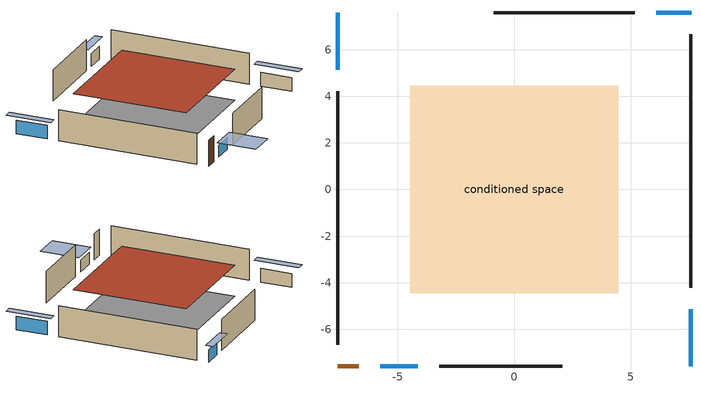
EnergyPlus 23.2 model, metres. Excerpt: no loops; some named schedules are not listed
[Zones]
conditioned space
 floor adiabatic (Floor1 construction): -4.45,-4.45 -4.45,4.45 4.45,4.45 4.45,-4.45 z0
 wall outside (AdiabaticWallConstruction 1): -7.58,-7.58 -6.67,-7.58 z0:2.03
 wall outside (AdiabaticWallConstruction): 7.58,7.58 6.1,7.58 z0:0.99; 7.58,-7.58 7.58,-5.15 / -7.58,7.58 -7.58,5.15 z0:1.08; -5.74,-7.58 -4.14,-7.58 z0:0.92
 wall outside (Wall1 construction): 5.17,7.58 -0.87,7.58 z0:2.44
 wall outside (Wall2 construction): 7.58,-4.22 7.58,6.65 z0:2.44
 wall outside (Wall3 construction): -3.22,-7.58 2.06,-7.58 z0:2.44
 wall outside (Wall4 construction): -7.58,4.22 -7.58,-6.65 z0:2.44
 window (WindowConstruction): 7.58,7.58 6.1,7.58 z0:0.98
 window (WindowConstruction 1): 7.58,-7.58 7.58,-5.15 z0:1.08
 window (WindowConstruction 2): -5.74,-7.58 -4.15,-7.58 z0:0.91
 window (WindowConstruction 3): -7.58,7.58 -7.58,5.15 z0:1.08
 door (Door): -7.58,-7.58 -6.67,-7.58 z0:2.03
 roof outside (Roof1 construction): -4.45,4.45 -4.45,-4.45 4.45,-4.45 4.45,4.45 z2.44
shading: 5.56,7.58 8.12,7.58 8.12,8.19 5.56,8.19 z1.52; 7.58,-4.61 7.58,-8.12 8.19,-8.12 8.19,-4.61 z1.62; -3.84,-7.58 -6.05,-7.58 -6.05,-10.63 -3.84,-10.63 z1.22; -7.58,4.61 -7.58,8.12 -8.19,8.12 -8.19,4.61 z1.62
[Building]
Building 1: Terrain=Suburbs
[Site:GroundTemperature:Undisturbed:Xing]
Site Ground Temperature Undisturbed Xing 1: 2.4234, 962, 4694.75, 13.2, 12.3, 1.5, 28, -23
[Site:Location]
Ohio State Universi_OH_USA: Latitude {deg}=40.07; Longitude {deg}=-83.07; Time Zone {hr}=-5; Elevation {m}=283
[Site:GroundTemperature:Deep]
13.2, 13.2, 13.2, 13.2, 13.2, 13.2, 13.2, 13.2, 13.2, 13.2, 13.2, 13.2
[Site:GroundTemperature:Shallow]
7.2096, 5.15716, 4.99279, 5.96678, 9.8768, 13.7686, 17.1426, 19.2799, 19.4615, 17.7232, 14.4352, 10.6628
[Site:WaterMainsTemperature]
Calculation Method=Schedule; Temperature Schedule=mains temperature schedule
[Material] Roughness=Rough; Thermal Absorptance=0.9
Name | Thickness {m} | Conductivity {W/m-K} | Density {kg/m3} | Specific Heat {J/kg-K} | Solar Absorptance | Visible Absorptance
asphalt or fiberglass shingles | 0.00635 | 0.162714 | 1121.4 | 1465.45 | 0.85 | 0.85
door material | 0.04445 | 0.0612267 | 512.64 | 1214.23 | 0.7 | 0.7
floor covering | 0.0127 | 9.015625 | 54.468 | 1339.84 | 0.6 | 0.6
floor stud and cavity | 0.0889 | 2.00347 | 50.32683 | 1063.81 | 0.7 | 0.7
furniture material conditioned space 1 | 0.1524 | 0.115458 | 640.8 | 1214.23 | 0.6 | 0.6
gypsum board | 0.0127 | 0.160291 | 801 | 837.4 | 0.6 | 0.6
osb sheathing 0.5 in. | 0.0127 | 0.115458 | 512.64 | 1214.23 | 0.7 | 0.7
osb sheathing 0.75 in. | 0.01905 | 0.115458 | 512.64 | 1214.23 | 0.7 | 0.7
roof rigid ins | 0.103632 | 0.029427 | 32.04 | 1214.23 | 0.7 | 0.7
roof stud and cavity | 0.2032 | 0.161866 | 78.34581 | 1123.46 | 0.7 | 0.7
vinyl siding | 0.009525 | 0.089435 | 177.822 | 1046.75 | 0.5 | 0.5
wall rigid ins | 0.512978 | 0.029427 | 32.04 | 1214.23 | 0.7 | 0.7
wall stud and cavity | 0.1397 | 0.0950889 | 139.0536 | 1170.24 | 0.7 | 0.7
wall stud and cavity 1 | 0.0889 | 0.380278 | 52.3479 | 1209.89 | 0.7 | 0.7
wall stud and cavity 2 | 0.0889 | 0.391764 | 83.0341 | 1211.67 | 0.7 | 0.7
wood siding; wood siding 1 | 0.0254 | 0.102417 | 544.68 | 1172.36 | 0.7 | 0.7
[WindowMaterial:SimpleGlazingSystem]
WindowMaterial: U-Factor {W/m2-K}=4.31528; Solar Heat Gain Coefficient=0.67
[Construction]
AdiabaticWallConstruction: wood siding, wall rigid ins, wall stud and cavity 1, gypsum board
AdiabaticWallConstruction 1: wood siding 1, wall rigid ins, wall stud and cavity 1, gypsum board
Door: door material
Floor1 construction: floor stud and cavity, floor covering
furniture construction conditioned space 1: furniture material conditioned space 1
PartitionWallConstruction: gypsum board, wall stud and cavity 2, gypsum board
Roof1 construction: asphalt or fiberglass shingles, roof rigid ins, osb sheathing 0.75 in., roof stud and cavity, gypsum board
Wall1 construction; Wall2 construction; Wall3 construction; Wall4 construction: vinyl siding, osb sheathing 0.5 in., wall stud and cavity, gypsum board
WindowConstruction; WindowConstruction 1; WindowConstruction 2; WindowConstruction 3: WindowMaterial
[Zone]
conditioned space: Multiplier=1; Volume {m3}=193.461; Part of Total Floor Area=Yes
[Space]
conditioned space 1: Zone=conditioned space; Volume {m3}=193.461
[SurfaceProperty:IncidentSolarMultiplier] Incident Solar Multiplier=1; Incident Solar Multiplier Schedule=trans schedule winter=0.85 summer=0.7
Window1; Window2; Window3; Window4
[InternalMass] Zone or ZoneList=conditioned space; Space or SpaceList=conditioned space 1
Name | Construction | Surface Area {m2}
furniture mass conditioned space 1 | furniture construction conditioned space 1 | 31.7357
partition wall mass | PartitionWallConstruction | 79.3392
[Lights]
interior lighting: Zone or ZoneList or Space or SpaceList=conditioned space 1; Schedule=lighting_interior; Design Level Calculation Method=LightingLevel; Lighting Level {W}=588.127; Return Air Fraction=0; Fraction Radiant=0.6; Fraction Visible=0.2; Fraction Replaceable=1
[People]
occupants: Zone or ZoneList or Space or SpaceList=conditioned space 1; Number of People Schedule=occupants; Number of People Calculation Method=People; Number of People=2; Fraction Radiant=0.314171; Sensible Heat Fraction=0.56303; Activity Level Schedule=occupants activity schedule; Carbon Dioxide Generation Rate {m3/s-W}=0; Enable ASHRAE 55 Comfort Warnings=No; Mean Radiant Temperature Calculation Type=ZoneAveraged
[ElectricEquipment] Zone or ZoneList or Space or SpaceList=conditioned space 1; Design Level Calculation Method=EquipmentLevel
Name | Schedule | Design Level {W} | Fraction Latent | Fraction Radiant | Fraction Lost
ceiling fan | ceiling_fan | 16.713 | 0 | 0.558 | 0
clothes dryer | clothes_dryer | 3127.61 | 0.015 | 0.081 | 0.85
clothes washer | clothes_washer | 156.412 | 0.03 | 0.162 | 0.7
cooking range | cooking_range | 1543.69 | 0.08 | 0.432 | 0.2
dishwasher | dishwasher | 319.293 | 0.3 | 0.18 | 0.4
fridge | fridge schedule | 64.939 | 0 | 0.6 | 0
mech vent bath fan 0 | mech vent bath fan 0 schedule | 15 | 0 | 0 | 1
mech vent house fan | mech vent house fan schedule | 0 | 0 | 0 | 1
mech vent house fan cfis | mech vent house fan cfis schedule | 0 | 0 | 0 | 0
mech vent range fan 0 | mech vent range fan 0 schedule | 30 | 0 | 0 | 1
misc plug loads | plug_loads_other | 308.551 | 0.021 | 0.558 | 0.049
whole house fan | Always On Discrete | 0 | 0 | 0 | 1
[OtherEquipment] Zone or ZoneList or Space or SpaceList=conditioned space 1; Design Level Calculation Method=EquipmentLevel
Name | Fuel Type | Schedule | Design Level {W} | Fraction Latent | Fraction Radiant | Fraction Lost
mech vent house fan latent load equip | None | Always On Discrete | 0 | 1 | 0 | 0
mech vent house fan sensible load equip | None | Always On Discrete | 0 | 0 | 0 | 0
water heater energy adjustment1 | NaturalGas | Always On Discrete | 0.01 | 0 | 0 | 1
water latent | None | hot_water_fixtures | 242.344 | 1 | 0 | 0
water sensible | None | hot_water_fixtures | -238.84 | 0 | 0.6 | 0
[ZoneInfiltration:DesignFlowRate] Zone or ZoneList or Space or SpaceList=conditioned space 1; Schedule=Always On Discrete; Design Flow Rate Calculation Method=Flow/Zone; Design Flow Rate {m3/s}=0
infil flow; natural vent flow; whole house fan flow
[AvailabilityManager:Scheduled]
ground source heat pump airloop Availability Manager: Schedule=Always On Discrete
[WaterUse:Equipment]
dishwasher: Peak Flow Rate {m3/s}=3.4896e-06; Flow Rate Fraction Schedule=hot_water_dishwasher
[GroundHeatExchanger:System]
ground source heat pump exchanger: Design Flow Rate {m3/s}=0.000189271; Undisturbed Ground Temperature Model Type=Site:GroundTemperature:Undisturbed:Xing; Undisturbed Ground Temperature Model=Site Ground Temperature Undisturbed Xing 1; Ground Thermal Conductivity {W/m-K}=2.4234; Ground Thermal Heat Capacity {J/m3-K}=4.51635e+06; GHE:Vertical:ResponseFactors Object=ground source heat pump exchanger Response Factors
[GroundHeatExchanger:Vertical:Properties]
ground source heat pump exchanger Properties: Depth of Top of Borehole {m}=1; Borehole Length {m}=63.0936; Borehole Diameter {m}=0.127; Grout Thermal Conductivity {W/m-K}=0.6924; Grout Thermal Heat Capacity {J/m3-K}=3900000; Pipe Thermal Conductivity {W/m-K}=0.39813; Pipe Thermal Heat Capacity {J/m3-K}=1770000; Pipe Outer Diameter {m}=0.02667; Pipe Thickness {m}=0.0024257; U-Tube Distance {m}=0.0512089
[GroundHeatExchanger:ResponseFactors]
ground source heat pump exchanger Response Factors: GHE:Vertical:Properties Object=ground source heat pump exchanger Properties; Number of Boreholes=2; G-Function Reference Ratio=0.0005; g-Function Ln(T/Ts) Value 1=-8.5; g-Function g Value 1=2.679; g-Function Ln(T/Ts) Value 2=-7.8; g-Function g Value 2=3.023; g-Function Ln(T/Ts) Value 3=-7.2; g-Function g Value 3=3.318; g-Function Ln(T/Ts) Value 4=-6.5; g-Function g Value 4=3.664; g-Function Ln(T/Ts) Value 5=-5.9; g-Function g Value 5=3.961; g-Function Ln(T/Ts) Value 6=-5.2; g-Function g Value 6=4.31; g-Function Ln(T/Ts) Value 7=-4.5; g-Function g Value 7=4.672; g-Function Ln(T/Ts) Value 8=-3.963; g-Function g Value 8=4.919; g-Function Ln(T/Ts) Value 9=-3.27; g-Function g Value 9=5.406; g-Function Ln(T/Ts) Value 10=-2.864; g-Function g Value 10=5.711; g-Function Ln(T/Ts) Value 11=-2.577; g-Function g Value 11=5.932; g-Function Ln(T/Ts) Value 12=-2.171; g-Function g Value 12=6.246; g-Function Ln(T/Ts) Value 13=-1.884; g-Function g Value 13=6.465; g-Function Ln(T/Ts) Value 14=-1.191; g-Function g Value 14=6.945; g-Function Ln(T/Ts) Value 15=-0.497; g-Function g Value 15=7.396; g-Function Ln(T/Ts) Value 16=-0.274; g-Function g Value 16=7.52; g-Function Ln(T/Ts) Value 17=-0.051; g-Function g Value 17=7.636; g-Function Ln(T/Ts) Value 18=0.196; g-Function g Value 18=7.746; g-Function Ln(T/Ts) Value 19=0.419; g-Function g Value 19=7.831; g-Function Ln(T/Ts) Value 20=0.642; g-Function g Value 20=7.905; g-Function Ln(T/Ts) Value 21=0.873; g-Function g Value 21=7.969; g-Function Ln(T/Ts) Value 22=1.112; g-Function g Value 22=8.024; g-Function Ln(T/Ts) Value 23=1.335; g-Function g Value 23=8.066; g-Function Ln(T/Ts) Value 24=1.679; g-Function g Value 24=8.113; g-Function Ln(T/Ts) Value 25=2.028; g-Function g Value 25=8.146; g-Function Ln(T/Ts) Value 26=2.275; g-Function g Value 26=8.161; g-Function Ln(T/Ts) Value 27=3.003; g-Function g Value 27=8.187
[Exterior:Lights]
exterior lighting: Schedule=exterior lighting schedule; Design Level {W}=51.5964
[EnergyManagementSystem:GlobalVariable]
ground_source_heat_pump_airloop_Fan_RTF
[EnergyManagementSystem:Sensor]
Name | Output:Variable or Output:Meter | Output:Variable or Output:Meter Index Key
clg_load_cond | Cooling:EnergyTransfer:Zone:CONDITIONED SPACE
clg_sp_s | Schedule Value | cooling setpoint
clothes_dryer_exhaust_0_sch_s | Schedule Value | clothes_dryer
cool_season | Schedule Value | cooling season schedule
htg_load_cond | Heating:EnergyTransfer:Zone:CONDITIONED SPACE
htg_sp_s | Schedule Value | heating setpoint
mech_vent_bath_fan_0_sch_s | Schedule Value | mech vent bath fan 0 schedule
mech_vent_range_fan_0_sch_s | Schedule Value | mech vent range fan 0 schedule
natural_vent_s | Schedule Value | natural vent schedule
out_pb_s | Site Outdoor Air Barometric Pressure
out_wt_s | Site Outdoor Air Humidity Ratio
site_vw_s | Site Wind Speed
[EnergyManagementSystem:Actuator]
Name | Actuated Component Unique | Actuated Component Type | Actuated Component Control Type
infil_flow_act | infil flow | Zone Infiltration | Air Exchange Flow Rate
mech_vent_house_fan_cfis_act | mech vent house fan cfis | ElectricEquipment | Electricity Rate
mech_vent_house_fan_latent_load_equip_act | mech vent house fan latent load equip | OtherEquipment | Power Level
mech_vent_house_fan_sensible_load_equip_act | mech vent house fan sensible load equip | OtherEquipment | Power Level
natural_vent_flow_act | natural vent flow | Zone Infiltration | Air Exchange Flow Rate
water_heater_ec_adj_act | water heater energy adjustment1 | OtherEquipment | Power Level
whole_house_fan_act | whole house fan | ElectricEquipment | Electricity Rate
whole_house_fan_flow_act | whole house fan flow | Zone Infiltration | Air Exchange Flow Rate
[EnergyManagementSystem:Program]
ground_source_heat_pump_pump_disaggregate_program: Set ground_source_heat_pump_pump_clg = 0; Set ground_source_heat_pump_pump_primary_htg = 0; Set ground_source_heat_pump_pump_backup_htg = 0; If ground_source_heat_pump_clg_coil_s > 0; Set ground_source_heat_pump_pump_clg = ground_source_heat_pump_pump_s; ElseIf ground_source_heat_pump_htg_coil_s > 0 && (ground_source_heat_pump_backup_htg_coil_s > 0); Set ground_source_heat_pump_pump_primary_htg = ground_source_heat_pump_pump_s * ground_source_heat_pump_htg_coil_s / (ground_source_heat_pump_htg_coil_s + ground_source_heat_pump_backup_htg_coil_s); Set ground_source_heat_pump_pump_backup_htg = ground_source_heat_pump_pump_s * ground_source_heat_pump_backup_htg_coil_s / (ground_source_heat_pump_htg_coil_s + ground_source_heat_pump_backup_htg_coil_s); ElseIf ground_source_heat_pump_htg_coil_s > 0; Set ground_source_heat_pump_pump_primary_htg = ground_source_heat_pump_pump_s; Else; Set ground_source_heat_pump_pump_backup_htg = ground_source_heat_pump_pump_s; EndIf
ground_source_heat_pump_pump_power_program: Set heating_plr = ground_source_heat_pump_unitary_system_plr_s; Set pump_total_eff = ground_source_heat_pump_pump_rated_mfr / 1000 * 20000.0 / 45.535; Set pump_vfr = ground_source_heat_pump_pump_mfr_s / 1000; If pump_vfr > 0; Set ground_source_heat_pump_pump_pressure_rise_act = 45.535000000000004 * heating_plr * pump_total_eff / pump_vfr; Else; Set ground_source_heat_pump_pump_pressure_rise_act = 0; EndIf
ground_source_heat_pump_supply_fan_disaggregate_program: Set ground_source_heat_pump_supply_fan_clg = 0; Set ground_source_heat_pump_supply_fan_primary_htg = 0; Set ground_source_heat_pump_supply_fan_backup_htg = 0; If ground_source_heat_pump_clg_coil_s_1 > 0; Set ground_source_heat_pump_supply_fan_clg = ground_source_heat_pump_supply_fan_s; ElseIf ground_source_heat_pump_htg_coil_s_1 > 0 && (ground_source_heat_pump_backup_htg_coil_s_1 > 0); Set ground_source_heat_pump_supply_fan_primary_htg = ground_source_heat_pump_supply_fan_s * ground_source_heat_pump_htg_coil_s_1 / (ground_source_heat_pump_htg_coil_s_1 + ground_source_heat_pump_backup_htg_coil_s_1); Set ground_source_heat_pump_supply_fan_backup_htg = ground_source_heat_pump_supply_fan_s * ground_source_heat_pump_backup_htg_coil_s_1 / (ground_source_heat_pump_htg_coil_s_1 + ground_source_heat_pump_backup_htg_coil_s_1); ElseIf ground_source_heat_pump_htg_coil_s_1 > 0; Set ground_source_heat_pump_supply_fan_primary_htg = ground_source_heat_pump_supply_fan_s; Else; Set ground_source_heat_pump_supply_fan_backup_htg = ground_source_heat_pump_supply_fan_s; EndIf
infil_program: Set p_m = 0.14; Set p_s = 0.22; Set s_m = 270; Set s_s = 370; Set z_m = 9.99744; Set z_s = 2.4384; Set f_t = (((s_m/z_m)^p_m)*((z_s/s_s)^p_s)); Set Tdiff = tin_s-tout_s; Set dT = @Abs Tdiff; Set c = 0.0635; Set Cs = 0.0646; Set Cw = 0.147; Set n = 0.65; Set sft = (f_t*0.7000000000000001); Set temp1 = ((c*Cw)*((sft*site_vw_s)^(2*n)))^2; Set Qinf = (((c*Cs*(dT^n))^2)+temp1)^0.5; Set Qinf = (@Max Qinf 0); Set mech_vent_house_fan_sensible_load_equip_act = 0.0; Set mech_vent_house_fan_latent_load_equip_act = 0.0; Set OASupInPb = out_pb_s; Set OASupInTemp = tout_s; Set OASupInW = out_wt_s; Set OASupRho = (@RhoAirFnPbTdbW OASupInPb OASupInTemp OASupInW); Set OASupCp = (@CpAirFnW OASupInW); Set OASupInEnth = (@HFnTdbW OASupInTemp OASupInW); Set ZoneTemp = tin_s; Set ZoneW = win_s; Set ZoneCp = (@CpAirFnW ZoneW); Set ZoneAirEnth = (@HFnTdbW ZoneTemp ZoneW); Set mech_vent_house_fan_cfis_act = 0.0; Set QWHV_cfis_sup = 0.0; Set QWHV_cfis_suppl_sup = 0.0; Set QWHV_cfis_suppl_exh = 0.0; Set Qrange = 0; Set Qrange = Qrange + 0.04719 * mech_vent_range_fan_0_sch_s; Set Qbath = 0; Set Qbath = Qbath + 0.0236 * mech_vent_bath_fan_0_sch_s; Set Qdryer = 0; Set Qdryer = Qdryer + 0.07639 * clothes_dryer_exhaust_0_sch_s; Set QWHV_sup = 0.0; Set QWHV_exh = 0.0; Set Qexhaust = Qrange + Qbath + Qdryer + QWHV_exh + QWHV_cfis_suppl_exh; Set Qsupply = QWHV_sup + QWHV_cfis_sup + QWHV_cfis_suppl_sup; Set Qfan = (@Max Qexhaust Qsupply); If Qfan > 0; Set Qavg = ((Qexhaust + Qsupply) / 2.0); If ((@Abs (Qexhaust - Qavg)) / Qavg) <= 0.1; Set phi = 1; Else; Set phi = (Qinf / (Qinf + Qfan)); EndIf; Set Qinf_adj = phi * Qinf; Else; Set Qinf_adj = Qinf; EndIf; Set infil_flow_act = Qinf_adj; Set Qload = Qfan; Set Effectiveness_Sens = 0.0; Set Effectiveness_Lat = 0.0; Set Fan_MFR = Qload * OASupRho; Set ZoneInEnth = OASupInEnth; Set ZoneInTemp = OASupInTemp; Set FanTotalToCond = Fan_MFR * (ZoneInEnth - ZoneAirEnth); Set FanSensToCond = Fan_MFR * ZoneCp * (ZoneInTemp - ZoneTemp); Set FanLatToCond = FanTotalToCond - FanSensToCond; Set mech_vent_house_fan_sensible_load_equip_act = mech_vent_house_fan_sensible_load_equip_act + FanSensToCond; Set mech_vent_house_fan_latent_load_equip_act = mech_vent_house_fan_latent_load_equip_act + FanLatToCond
natural_vent_program: Set Tin = tin_s; Set Tout = tout_s; Set Wout = out_wt_s; Set Pbar = out_pb_s; Set Phiout = (@RhFnTdbWPb Tout Wout Pbar); Set MaxHR = 0.0115; Set MaxRH = 0.7; Set Tnvsp = (htg_sp_s + clg_sp_s) / 2; Set NVavail = natural_vent_s; Set ClgSsnAvail = cool_season; Set natural_vent_flow_act = 0; Set whole_house_fan_flow_act = 0; Set whole_house_fan_act = 0; If ((Wout < MaxHR) && (Phiout < MaxRH) && (Tin > Tout) && (Tin > Tnvsp) && (ClgSsnAvail > 0)); Set WHF_Flow = 0; Set Adj = (Tin-Tnvsp)/(Tin-Tout); Set Adj = (@Min Adj 1); Set Adj = (@Max Adj 0); If (WHF_Flow > 0); Set whole_house_fan_flow_act = WHF_Flow*Adj; Set WHF_W = 0; Set whole_house_fan_act = WHF_W*Adj; ElseIf (NVavail > 0); Set NVArea = 3279.0685386240007; Set Cs = 8.968567957270247e-05; Set Cw = 6.158219665777789e-05; Set Tdiff = Tin-Tout; Set dT = (@Abs Tdiff); Set Vwind = site_vw_s; Set SGNV = NVArea*Adj*((((Cs*dT)+(Cw*(Vwind^2)))^0.5)/1000); Set MaxNV = 1.0747816439808002; Set natural_vent_flow_act = (@Min SGNV MaxNV); EndIf; EndIf
total_loads_program: Set loads_htg_tot = 0; Set loads_clg_tot = 0; If htg_load_cond > 0; Set loads_htg_tot = loads_htg_tot + (htg_load_cond - clg_load_cond) * 1.0; EndIf; If clg_load_cond > 0; Set loads_clg_tot = loads_clg_tot + (clg_load_cond - htg_load_cond) * 1.0; EndIf
unmet_hours_program: Set htg_unmet_hours = 0; Set clg_unmet_hours = 0; If ((DayOfYear >= 1) && (DayOfYear <= 365)); If zone_htg_unmet_s > htg_unmet_hours; Set htg_unmet_hours = zone_htg_unmet_s; EndIf; EndIf; If ((DayOfYear >= 1) && (DayOfYear <= 365)); If zone_clg_unmet_s > clg_unmet_hours; Set clg_unmet_hours = zone_clg_unmet_s; EndIf; EndIf
water_heater_EC_adj: Set dhw_e_cons = water_heater_energy + water_heater_on_cycle_parasitic + water_heater_off_cycle_parasitic; Set water_heater_ec_adj_act = 0.0 * dhw_e_cons / 1
[EnergyManagementSystem:ProgramCallingManager]
ground source heat pump pump disaggregate program calling manager: EndOfSystemTimestepBeforeHVACReporting; ground_source_heat_pump_pump_disaggregate_program
ground source heat pump pump power program calling manager: EndOfSystemTimestepBeforeHVACReporting; ground_source_heat_pump_pump_power_program
ground source heat pump supply fan disaggregate program calling manager: EndOfSystemTimestepBeforeHVACReporting; ground_source_heat_pump_supply_fan_disaggregate_program
infil_program calling manager: BeginZoneTimestepAfterInitHeatBalance; infil_program
natural_vent_program calling manager: BeginZoneTimestepAfterInitHeatBalance; natural_vent_program
total_loads_program calling manager: EndOfZoneTimestepAfterZoneReporting; total_loads_program
unmet_hours_program calling manager: EndOfZoneTimestepBeforeZoneReporting; unmet_hours_program
water heater EC_adj ProgramManager: EndOfSystemTimestepBeforeHVACReporting; water_heater_EC_adj
[EnergyManagementSystem:OutputVariable]
Name | EMS Variable | Type of Data in Variable | Update Frequency | EMS Program or Subroutine | Units
ground source heat pump pump disaggregate clg | ground_source_heat_pump_pump_clg | Summed | SystemTimestep | ground_source_heat_pump_pump_disaggregate_program | J
ground source heat pump pump disaggregate htg backup | ground_source_heat_pump_pump_backup_htg | Summed | SystemTimestep | ground_source_heat_pump_pump_disaggregate_program | J
ground source heat pump pump disaggregate htg primary | ground_source_heat_pump_pump_primary_htg | Summed | SystemTimestep | ground_source_heat_pump_pump_disaggregate_program | J
ground source heat pump supply fan disaggregate clg | ground_source_heat_pump_supply_fan_clg | Summed | SystemTimestep | ground_source_heat_pump_supply_fan_disaggregate_program | J
ground source heat pump supply fan disaggregate htg backup | ground_source_heat_pump_supply_fan_backup_htg | Summed | SystemTimestep | ground_source_heat_pump_supply_fan_disaggregate_program | J
ground source heat pump supply fan disaggregate htg primary | ground_source_heat_pump_supply_fan_primary_htg | Summed | SystemTimestep | ground_source_heat_pump_supply_fan_disaggregate_program | J
infil_flow_act_timeseries_outvar | infil_flow_act | Averaged | ZoneTimestep | infil_program | m^/s
natural_vent_flow_act_timeseries_outvar | natural_vent_flow_act | Averaged | ZoneTimestep | natural_vent_program | m^/s
Qfan_timeseries_outvar | Qfan | Averaged | ZoneTimestep | infil_program | m^/s
whole_house_fan_flow_act_timeseries_outvar | whole_house_fan_flow_act | Averaged | ZoneTimestep | natural_vent_program | m^/s
loads_htg_tot_peakload_outvar; loads_htg_tot_annual_outvar; loads_htg_tot_timeseries_outvar | loads_htg_tot | Summed | ZoneTimestep | total_loads_program | J
loads_clg_tot_peakload_outvar; loads_clg_tot_annual_outvar; loads_clg_tot_timeseries_outvar | loads_clg_tot | Summed | ZoneTimestep | total_loads_program | J
htg_unmet_hours_annual_outvar; htg_unmet_hours_timeseries_outvar | htg_unmet_hours | Summed | ZoneTimestep | unmet_hours_program | hr
clg_unmet_hours_annual_outvar; clg_unmet_hours_timeseries_outvar | clg_unmet_hours | Summed | ZoneTimestep | unmet_hours_program | hr
